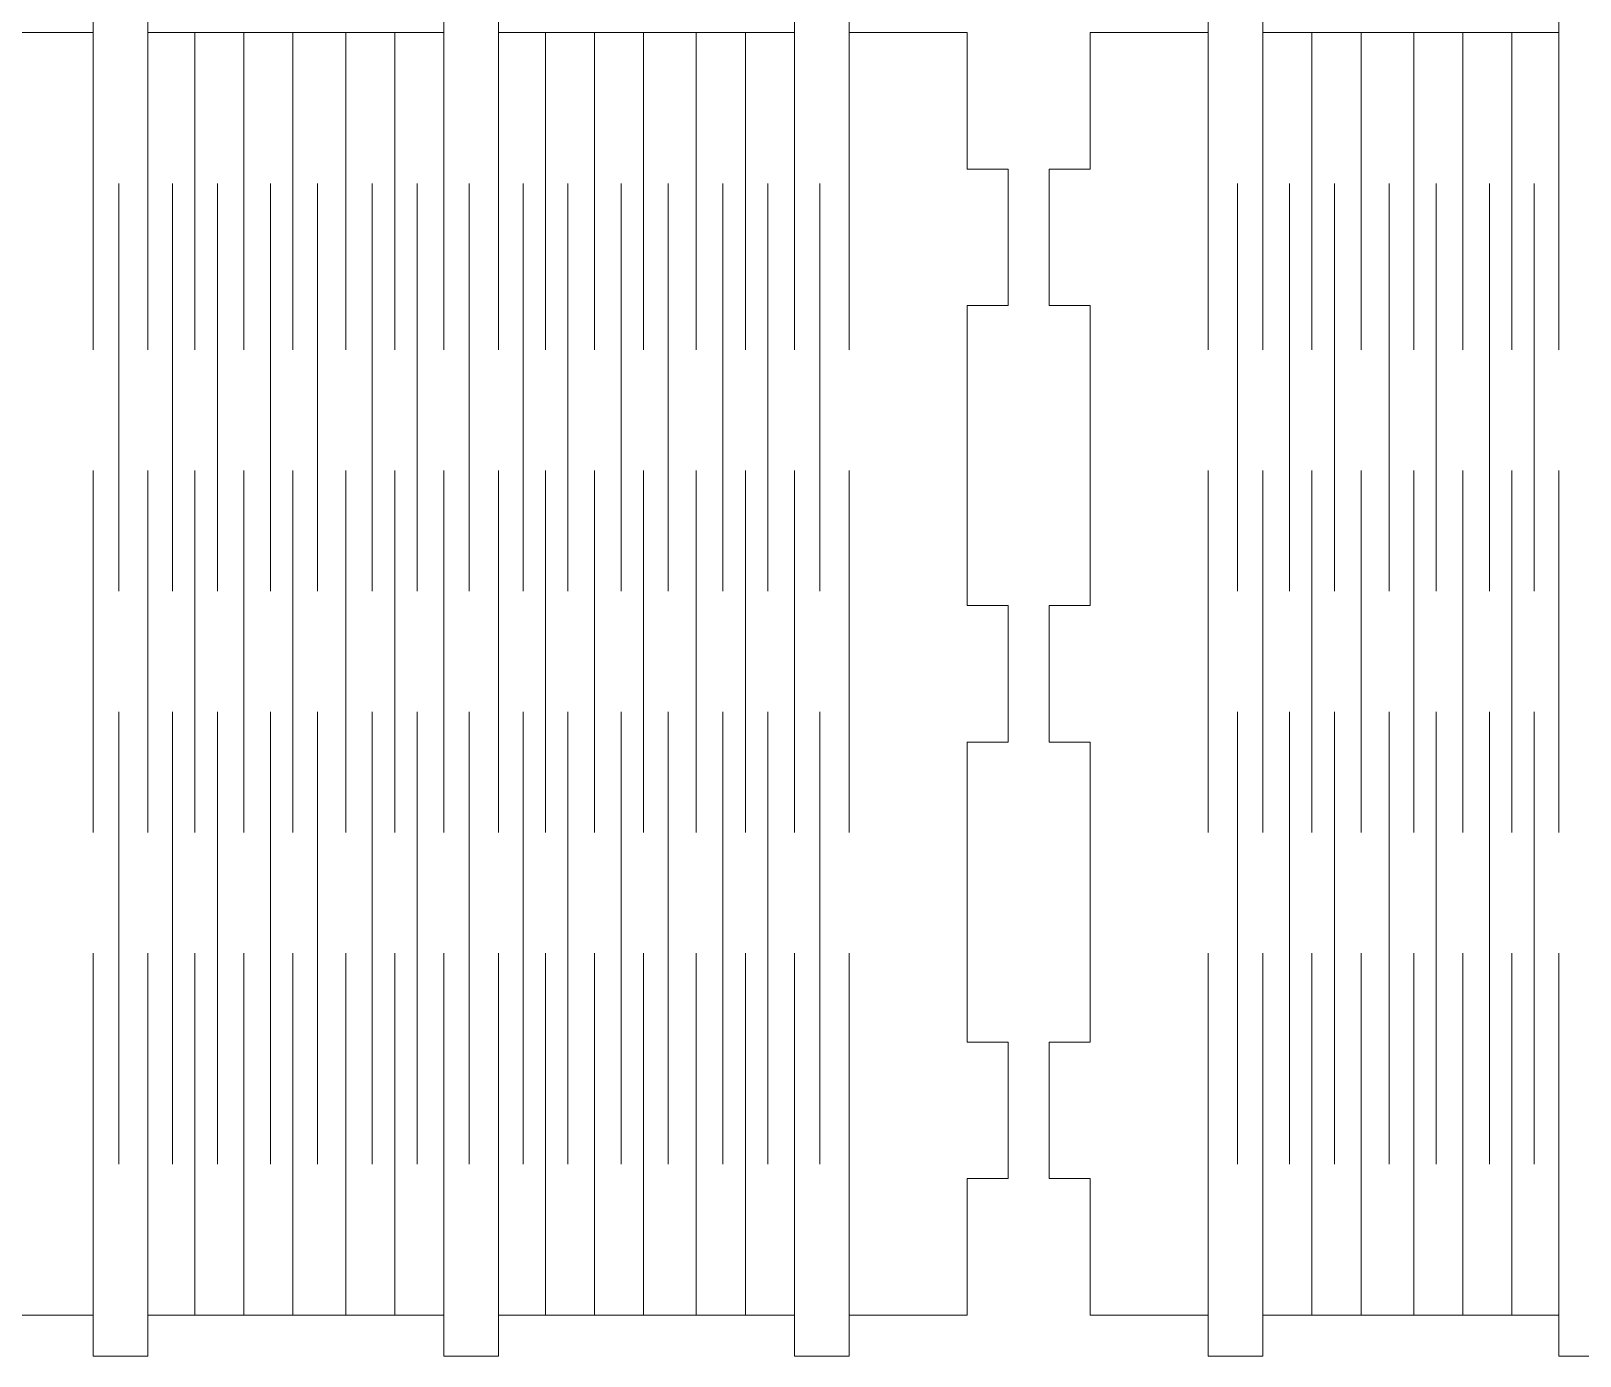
# Model space of a CAD drawing. Header units: millimetres. Extents: x -424 to 424, y -517 to 517.
# Drawn here: x -188.2 to -74.7, y 112.9 to 210 of the extents above; entities that cross this region are included whole.
import ezdxf

# ---------------------------------------------------------------- set-up
doc = ezdxf.new("R2010")
doc.units = ezdxf.units.MM
doc.header["$MEASUREMENT"] = 0
doc.layers.add('Camada 1', color=7, linetype='Continuous')

msp = doc.modelspace()

# ---------------------------------------------------------------- linework, layer by layer
at = {"layer": 'Camada 1', "color": 250, "lineweight": 20}
for points in [[(-119.602, 135.8901), (-119.602, 135.8901), (-119.602, 157.8901), (-119.602, 157.8901), (-119.602, 157.8901), (-119.602, 157.8901), (-116.602, 157.8901), (-116.602, 157.8901), (-116.602, 157.8901), (-116.602, 157.8901), (-116.602, 167.8901), (-116.602, 167.8901), (-116.602, 167.8901), (-116.602, 167.8901), (-119.602, 167.8901), (-119.602, 167.8901), (-119.602, 167.8901), (-119.602, 167.8901), (-119.602, 189.8901), (-119.602, 189.8901), (-119.602, 189.8901), (-119.602, 189.8901), (-116.602, 189.8901), (-116.602, 189.8901), (-116.602, 189.8901), (-116.602, 189.8901), (-116.602, 199.8901), (-116.602, 199.8901), (-116.602, 199.8901), (-116.602, 199.8901), (-119.602, 199.8901), (-119.602, 199.8901), (-119.602, 199.8901), (-119.602, 199.8901), (-119.602, 209.8901), (-119.602, 209.8901), (-119.602, 209.8901), (-119.602, 209.8901), (-128.2702, 209.8901), (-128.2702, 209.8901), (-128.2702, 209.8901), (-128.2702, 209.8901), (-128.2702, 212.8901), (-128.2702, 212.8901), (-128.2702, 212.8901), (-128.2702, 212.8901), (-132.276, 212.8901), (-132.276, 212.8901), (-132.276, 212.8901), (-132.276, 212.8901), (-132.276, 209.8901), (-132.276, 209.8901), (-132.276, 209.8901), (-132.276, 209.8901), (-153.9732, 209.8901), (-153.9732, 209.8901), (-153.9732, 209.8901), (-153.9732, 209.8901), (-153.9732, 212.8901), (-153.9732, 212.8901), (-153.9732, 212.8901), (-153.9732, 212.8901), (-157.9789, 212.8901), (-157.9789, 212.8901), (-157.9789, 212.8901), (-157.9789, 212.8901), (-157.9789, 209.8901), (-157.9789, 209.8901), (-157.9789, 209.8901), (-157.9789, 209.8901), (-179.6761, 209.8901), (-179.6761, 209.8901), (-179.6761, 209.8901), (-179.6761, 209.8901), (-179.6761, 212.8901), (-179.6761, 212.8901), (-179.6761, 212.8901), (-179.6761, 212.8901), (-183.6818, 212.8901), (-183.6818, 212.8901), (-183.6818, 212.8901), (-183.6818, 212.8901), (-183.6818, 209.8901), (-183.6818, 209.8901), (-183.6818, 209.8901), (-183.6818, 209.8901), (-193.6818, 209.8901), (-193.6818, 209.8901), (-193.6818, 209.8901), (-193.6818, 209.8901), (-193.6818, 212.8901), (-193.6818, 212.8901), (-193.6818, 212.8901), (-193.6818, 212.8901), (-208.6818, 212.8901), (-208.6818, 212.8901), (-208.6818, 212.8901), (-208.6818, 212.8901), (-208.6818, 209.8901), (-208.6818, 209.8901), (-208.6818, 209.8901), (-208.6818, 209.8901), (-262.0207, 209.8901), (-262.0207, 209.8901), (-262.0207, 209.8901), (-262.0207, 209.8901), (-262.0207, 212.8901), (-262.0207, 212.8901), (-262.0207, 212.8901), (-262.0207, 212.8901), (-277.0207, 212.8901), (-277.0207, 212.8901), (-277.0207, 212.8901), (-277.0207, 212.8901), (-277.0207, 209.8901), (-277.0207, 209.8901), (-277.0207, 209.8901), (-277.0207, 209.8901), (-330.3596, 209.8901), (-330.3596, 209.8901), (-330.3596, 209.8901), (-330.3596, 209.8901), (-330.3596, 212.8901), (-330.3596, 212.8901), (-330.3596, 212.8901), (-330.3596, 212.8901), (-345.3596, 212.8901), (-345.3596, 212.8901), (-345.3596, 212.8901), (-345.3596, 212.8901), (-345.3596, 209.8901), (-345.3596, 209.8901), (-345.3596, 209.8901), (-345.3596, 209.8901), (-398.6984, 209.8901), (-398.6984, 209.8901), (-398.6984, 209.8901), (-398.6984, 209.8901), (-398.6984, 212.8901), (-398.6984, 212.8901), (-398.6984, 212.8901), (-398.6984, 212.8901), (-413.6984, 212.8901), (-413.6984, 212.8901), (-413.6984, 212.8901), (-413.6984, 212.8901), (-413.6984, 209.8901), (-413.6984, 209.8901), (-413.6984, 209.8901), (-413.6984, 209.8901), (-423.6984, 209.8901), (-423.6984, 209.8901), (-423.6984, 209.8901), (-423.6984, 209.8901), (-423.6984, 115.8901), (-423.6984, 115.8901), (-423.6984, 115.8901), (-423.6984, 115.8901), (-413.6984, 115.8901), (-413.6984, 115.8901), (-413.6984, 115.8901), (-413.6984, 115.8901), (-413.6984, 112.8901), (-413.6984, 112.8901), (-413.6984, 112.8901), (-413.6984, 112.8901), (-398.6984, 112.8901), (-398.6984, 112.8901), (-398.6984, 112.8901), (-398.6984, 112.8901), (-398.6984, 115.8901), (-398.6984, 115.8901), (-398.6984, 115.8901), (-398.6984, 115.8901), (-345.3596, 115.8901), (-345.3596, 115.8901), (-345.3596, 115.8901), (-345.3596, 115.8901), (-345.3596, 112.8901), (-345.3596, 112.8901), (-345.3596, 112.8901), (-345.3596, 112.8901), (-330.3596, 112.8901), (-330.3596, 112.8901), (-330.3596, 112.8901), (-330.3596, 112.8901), (-330.3596, 115.8901), (-330.3596, 115.8901), (-330.3596, 115.8901), (-330.3596, 115.8901), (-277.0207, 115.8901), (-277.0207, 115.8901), (-277.0207, 115.8901), (-277.0207, 115.8901), (-277.0207, 112.8901), (-277.0207, 112.8901), (-277.0207, 112.8901), (-277.0207, 112.8901), (-262.0207, 112.8901), (-262.0207, 112.8901), (-262.0207, 112.8901), (-262.0207, 112.8901), (-262.0207, 115.8901), (-262.0207, 115.8901), (-262.0207, 115.8901), (-262.0207, 115.8901), (-208.6818, 115.8901), (-208.6818, 115.8901), (-208.6818, 115.8901), (-208.6818, 115.8901), (-208.6818, 112.8901), (-208.6818, 112.8901), (-208.6818, 112.8901), (-208.6818, 112.8901), (-193.6818, 112.8901), (-193.6818, 112.8901), (-193.6818, 112.8901), (-193.6818, 112.8901), (-193.6818, 115.8901), (-193.6818, 115.8901), (-193.6818, 115.8901), (-193.6818, 115.8901), (-183.6818, 115.8901), (-183.6818, 115.8901), (-183.6818, 115.8901), (-183.6818, 115.8901), (-183.6818, 112.8901), (-183.6818, 112.8901), (-183.6818, 112.8901), (-183.6818, 112.8901), (-179.6761, 112.8901), (-179.6761, 112.8901), (-179.6761, 112.8901), (-179.6761, 112.8901), (-179.6761, 115.8901), (-179.6761, 115.8901), (-179.6761, 115.8901), (-179.6761, 115.8901), (-157.9789, 115.8901), (-157.9789, 115.8901), (-157.9789, 115.8901), (-157.9789, 115.8901), (-157.9789, 112.8901), (-157.9789, 112.8901), (-157.9789, 112.8901), (-157.9789, 112.8901), (-153.9732, 112.8901), (-153.9732, 112.8901), (-153.9732, 112.8901), (-153.9732, 112.8901), (-153.9732, 115.8901), (-153.9732, 115.8901), (-153.9732, 115.8901), (-153.9732, 115.8901), (-132.276, 115.8901), (-132.276, 115.8901), (-132.276, 115.8901), (-132.276, 115.8901), (-132.276, 112.8901), (-132.276, 112.8901), (-132.276, 112.8901), (-132.276, 112.8901), (-128.2702, 112.8901), (-128.2702, 112.8901), (-128.2702, 112.8901), (-128.2702, 112.8901), (-128.2702, 115.8901), (-128.2702, 115.8901), (-128.2702, 115.8901), (-128.2702, 115.8901), (-119.602, 115.8901), (-119.602, 115.8901), (-119.602, 115.8901), (-119.602, 115.8901), (-119.602, 125.8901), (-119.602, 125.8901), (-119.602, 125.8901), (-119.602, 125.8901), (-116.602, 125.8901), (-116.602, 125.8901), (-116.602, 125.8901), (-116.602, 125.8901), (-116.602, 135.8901), (-116.602, 135.8901), (-116.602, 135.8901), (-116.602, 135.8901), (-119.602, 135.8901), (-119.602, 135.8901)], [(-110.602, 135.8901), (-110.602, 135.8901), (-110.602, 157.8901), (-110.602, 157.8901), (-110.602, 157.8901), (-110.602, 157.8901), (-113.602, 157.8901), (-113.602, 157.8901), (-113.602, 157.8901), (-113.602, 157.8901), (-113.602, 167.8901), (-113.602, 167.8901), (-113.602, 167.8901), (-113.602, 167.8901), (-110.602, 167.8901), (-110.602, 167.8901), (-110.602, 167.8901), (-110.602, 167.8901), (-110.602, 189.8901), (-110.602, 189.8901), (-110.602, 189.8901), (-110.602, 189.8901), (-113.602, 189.8901), (-113.602, 189.8901), (-113.602, 189.8901), (-113.602, 189.8901), (-113.602, 199.8901), (-113.602, 199.8901), (-113.602, 199.8901), (-113.602, 199.8901), (-110.602, 199.8901), (-110.602, 199.8901), (-110.602, 199.8901), (-110.602, 199.8901), (-110.602, 209.8901), (-110.602, 209.8901), (-110.602, 209.8901), (-110.602, 209.8901), (-101.9338, 209.8901), (-101.9338, 209.8901), (-101.9338, 209.8901), (-101.9338, 209.8901), (-101.9338, 212.8901), (-101.9338, 212.8901), (-101.9338, 212.8901), (-101.9338, 212.8901), (-97.928, 212.8901), (-97.928, 212.8901), (-97.928, 212.8901), (-97.928, 212.8901), (-97.928, 209.8901), (-97.928, 209.8901), (-97.928, 209.8901), (-97.928, 209.8901), (-76.2308, 209.8901), (-76.2308, 209.8901), (-76.2308, 209.8901), (-76.2308, 209.8901), (-76.2308, 212.8901), (-76.2308, 212.8901), (-76.2308, 212.8901), (-76.2308, 212.8901), (-72.2251, 212.8901), (-72.2251, 212.8901), (-72.2251, 212.8901), (-72.2251, 212.8901), (-72.2251, 209.8901), (-72.2251, 209.8901), (-72.2251, 209.8901), (-72.2251, 209.8901), (-50.5279, 209.8901), (-50.5279, 209.8901), (-50.5279, 209.8901), (-50.5279, 209.8901), (-50.5279, 212.8901), (-50.5279, 212.8901), (-50.5279, 212.8901), (-50.5279, 212.8901), (-46.5222, 212.8901), (-46.5222, 212.8901), (-46.5222, 212.8901), (-46.5222, 212.8901), (-46.5222, 209.8901), (-46.5222, 209.8901), (-46.5222, 209.8901), (-46.5222, 209.8901), (-36.5222, 209.8901), (-36.5222, 209.8901), (-36.5222, 209.8901), (-36.5222, 209.8901), (-36.5222, 212.8901), (-36.5222, 212.8901), (-36.5222, 212.8901), (-36.5222, 212.8901), (-21.5222, 212.8901), (-21.5222, 212.8901), (-21.5222, 212.8901), (-21.5222, 212.8901), (-21.5222, 209.8901), (-21.5222, 209.8901), (-21.5222, 209.8901), (-21.5222, 209.8901), (31.8167, 209.8901), (31.8167, 209.8901), (31.8167, 209.8901), (31.8167, 209.8901), (31.8167, 212.8901), (31.8167, 212.8901), (31.8167, 212.8901), (31.8167, 212.8901), (46.8167, 212.8901), (46.8167, 212.8901), (46.8167, 212.8901), (46.8167, 212.8901), (46.8167, 209.8901), (46.8167, 209.8901), (46.8167, 209.8901), (46.8167, 209.8901), (100.1556, 209.8901), (100.1556, 209.8901), (100.1556, 209.8901), (100.1556, 209.8901), (100.1556, 212.8901), (100.1556, 212.8901), (100.1556, 212.8901), (100.1556, 212.8901), (115.1556, 212.8901), (115.1556, 212.8901), (115.1556, 212.8901), (115.1556, 212.8901), (115.1556, 209.8901), (115.1556, 209.8901), (115.1556, 209.8901), (115.1556, 209.8901), (168.4944, 209.8901), (168.4944, 209.8901), (168.4944, 209.8901), (168.4944, 209.8901), (168.4944, 212.8901), (168.4944, 212.8901), (168.4944, 212.8901), (168.4944, 212.8901), (183.4944, 212.8901), (183.4944, 212.8901), (183.4944, 212.8901), (183.4944, 212.8901), (183.4944, 209.8901), (183.4944, 209.8901), (183.4944, 209.8901), (183.4944, 209.8901), (193.4944, 209.8901), (193.4944, 209.8901), (193.4944, 209.8901), (193.4944, 209.8901), (193.4944, 115.8901), (193.4944, 115.8901), (193.4944, 115.8901), (193.4944, 115.8901), (183.4944, 115.8901), (183.4944, 115.8901), (183.4944, 115.8901), (183.4944, 115.8901), (183.4944, 112.8901), (183.4944, 112.8901), (183.4944, 112.8901), (183.4944, 112.8901), (168.4944, 112.8901), (168.4944, 112.8901), (168.4944, 112.8901), (168.4944, 112.8901), (168.4944, 115.8901), (168.4944, 115.8901), (168.4944, 115.8901), (168.4944, 115.8901), (115.1556, 115.8901), (115.1556, 115.8901), (115.1556, 115.8901), (115.1556, 115.8901), (115.1556, 112.8901), (115.1556, 112.8901), (115.1556, 112.8901), (115.1556, 112.8901), (100.1556, 112.8901), (100.1556, 112.8901), (100.1556, 112.8901), (100.1556, 112.8901), (100.1556, 115.8901), (100.1556, 115.8901), (100.1556, 115.8901), (100.1556, 115.8901), (46.8167, 115.8901), (46.8167, 115.8901), (46.8167, 115.8901), (46.8167, 115.8901), (46.8167, 112.8901), (46.8167, 112.8901), (46.8167, 112.8901), (46.8167, 112.8901), (31.8167, 112.8901), (31.8167, 112.8901), (31.8167, 112.8901), (31.8167, 112.8901), (31.8167, 115.8901), (31.8167, 115.8901), (31.8167, 115.8901), (31.8167, 115.8901), (-21.5222, 115.8901), (-21.5222, 115.8901), (-21.5222, 115.8901), (-21.5222, 115.8901), (-21.5222, 112.8901), (-21.5222, 112.8901), (-21.5222, 112.8901), (-21.5222, 112.8901), (-36.5222, 112.8901), (-36.5222, 112.8901), (-36.5222, 112.8901), (-36.5222, 112.8901), (-36.5222, 115.8901), (-36.5222, 115.8901), (-36.5222, 115.8901), (-36.5222, 115.8901), (-46.5222, 115.8901), (-46.5222, 115.8901), (-46.5222, 115.8901), (-46.5222, 115.8901), (-46.5222, 112.8901), (-46.5222, 112.8901), (-46.5222, 112.8901), (-46.5222, 112.8901), (-50.5279, 112.8901), (-50.5279, 112.8901), (-50.5279, 112.8901), (-50.5279, 112.8901), (-50.5279, 115.8901), (-50.5279, 115.8901), (-50.5279, 115.8901), (-50.5279, 115.8901), (-72.2251, 115.8901), (-72.2251, 115.8901), (-72.2251, 115.8901), (-72.2251, 115.8901), (-72.2251, 112.8901), (-72.2251, 112.8901), (-72.2251, 112.8901), (-72.2251, 112.8901), (-76.2308, 112.8901), (-76.2308, 112.8901), (-76.2308, 112.8901), (-76.2308, 112.8901), (-76.2308, 115.8901), (-76.2308, 115.8901), (-76.2308, 115.8901), (-76.2308, 115.8901), (-97.928, 115.8901), (-97.928, 115.8901), (-97.928, 115.8901), (-97.928, 115.8901), (-97.928, 112.8901), (-97.928, 112.8901), (-97.928, 112.8901), (-97.928, 112.8901), (-101.9338, 112.8901), (-101.9338, 112.8901), (-101.9338, 112.8901), (-101.9338, 112.8901), (-101.9338, 115.8901), (-101.9338, 115.8901), (-101.9338, 115.8901), (-101.9338, 115.8901), (-110.602, 115.8901), (-110.602, 115.8901), (-110.602, 115.8901), (-110.602, 115.8901), (-110.602, 125.8901), (-110.602, 125.8901), (-110.602, 125.8901), (-110.602, 125.8901), (-113.602, 125.8901), (-113.602, 125.8901), (-113.602, 125.8901), (-113.602, 125.8901), (-113.602, 135.8901), (-113.602, 135.8901), (-113.602, 135.8901), (-113.602, 135.8901), (-110.602, 135.8901), (-110.602, 135.8901)]]:
    msp.add_open_spline(points, degree=3, knots=[0, 0, 0, 0, 0.01369863, 0.01369863, 0.01369863, 0.01369863, 0.02739726, 0.02739726, 0.02739726, 0.02739726, 0.04109589, 0.04109589, 0.04109589, 0.04109589, 0.05479452, 0.05479452, 0.05479452, 0.05479452, 0.06849315, 0.06849315, 0.06849315, 0.06849315, 0.08219178, 0.08219178, 0.08219178, 0.08219178, 0.09589041, 0.09589041, 0.09589041, 0.09589041, 0.10958904, 0.10958904, 0.10958904, 0.10958904, 0.12328767, 0.12328767, 0.12328767, 0.12328767, 0.1369863, 0.1369863, 0.1369863, 0.1369863, 0.15068493, 0.15068493, 0.15068493, 0.15068493, 0.16438356, 0.16438356, 0.16438356, 0.16438356, 0.17808219, 0.17808219, 0.17808219, 0.17808219, 0.19178082, 0.19178082, 0.19178082, 0.19178082, 0.20547945, 0.20547945, 0.20547945, 0.20547945, 0.21917808, 0.21917808, 0.21917808, 0.21917808, 0.23287671, 0.23287671, 0.23287671, 0.23287671, 0.24657534, 0.24657534, 0.24657534, 0.24657534, 0.26027397, 0.26027397, 0.26027397, 0.26027397, 0.2739726, 0.2739726, 0.2739726, 0.2739726, 0.28767123, 0.28767123, 0.28767123, 0.28767123, 0.30136986, 0.30136986, 0.30136986, 0.30136986, 0.31506849, 0.31506849, 0.31506849, 0.31506849, 0.32876712, 0.32876712, 0.32876712, 0.32876712, 0.34246575, 0.34246575, 0.34246575, 0.34246575, 0.35616438, 0.35616438, 0.35616438, 0.35616438, 0.36986301, 0.36986301, 0.36986301, 0.36986301, 0.38356164, 0.38356164, 0.38356164, 0.38356164, 0.39726027, 0.39726027, 0.39726027, 0.39726027, 0.4109589, 0.4109589, 0.4109589, 0.4109589, 0.42465753, 0.42465753, 0.42465753, 0.42465753, 0.43835616, 0.43835616, 0.43835616, 0.43835616, 0.45205479, 0.45205479, 0.45205479, 0.45205479, 0.46575342, 0.46575342, 0.46575342, 0.46575342, 0.47945205, 0.47945205, 0.47945205, 0.47945205, 0.49315068, 0.49315068, 0.49315068, 0.49315068, 0.50684932, 0.50684932, 0.50684932, 0.50684932, 0.52054795, 0.52054795, 0.52054795, 0.52054795, 0.53424658, 0.53424658, 0.53424658, 0.53424658, 0.54794521, 0.54794521, 0.54794521, 0.54794521, 0.56164384, 0.56164384, 0.56164384, 0.56164384, 0.57534247, 0.57534247, 0.57534247, 0.57534247, 0.5890411, 0.5890411, 0.5890411, 0.5890411, 0.60273973, 0.60273973, 0.60273973, 0.60273973, 0.61643836, 0.61643836, 0.61643836, 0.61643836, 0.63013699, 0.63013699, 0.63013699, 0.63013699, 0.64383562, 0.64383562, 0.64383562, 0.64383562, 0.65753425, 0.65753425, 0.65753425, 0.65753425, 0.67123288, 0.67123288, 0.67123288, 0.67123288, 0.68493151, 0.68493151, 0.68493151, 0.68493151, 0.69863014, 0.69863014, 0.69863014, 0.69863014, 0.71232877, 0.71232877, 0.71232877, 0.71232877, 0.7260274, 0.7260274, 0.7260274, 0.7260274, 0.73972603, 0.73972603, 0.73972603, 0.73972603, 0.75342466, 0.75342466, 0.75342466, 0.75342466, 0.76712329, 0.76712329, 0.76712329, 0.76712329, 0.78082192, 0.78082192, 0.78082192, 0.78082192, 0.79452055, 0.79452055, 0.79452055, 0.79452055, 0.80821918, 0.80821918, 0.80821918, 0.80821918, 0.82191781, 0.82191781, 0.82191781, 0.82191781, 0.83561644, 0.83561644, 0.83561644, 0.83561644, 0.84931507, 0.84931507, 0.84931507, 0.84931507, 0.8630137, 0.8630137, 0.8630137, 0.8630137, 0.87671233, 0.87671233, 0.87671233, 0.87671233, 0.89041096, 0.89041096, 0.89041096, 0.89041096, 0.90410959, 0.90410959, 0.90410959, 0.90410959, 0.91780822, 0.91780822, 0.91780822, 0.91780822, 0.93150685, 0.93150685, 0.93150685, 0.93150685, 0.94520548, 0.94520548, 0.94520548, 0.94520548, 0.95890411, 0.95890411, 0.95890411, 0.95890411, 0.97260274, 0.97260274, 0.97260274, 0.97260274, 1, 1, 1, 1], dxfattribs=at)
for points in [[(-183.6818, 186.6386), (-183.6818, 186.6386), (-183.6818, 209.8901), (-183.6818, 209.8901)], [(-179.6763, 186.6386), (-179.6763, 186.6386), (-179.6763, 209.8901), (-179.6763, 209.8901)], [(-176.2237, 186.6386), (-176.2237, 186.6386), (-176.2237, 209.8901), (-176.2237, 209.8901)], [(-172.6282, 186.6386), (-172.6282, 186.6386), (-172.6282, 209.8901), (-172.6282, 209.8901)], [(-169.0331, 186.6386), (-169.0331, 186.6386), (-169.0331, 209.8901), (-169.0331, 209.8901)], [(-165.1697, 186.6386), (-165.1697, 186.6386), (-165.1697, 209.8901), (-165.1697, 209.8901)], [(-161.5746, 186.6386), (-161.5746, 186.6386), (-161.5746, 209.8901), (-161.5746, 209.8901)], [(-157.9791, 186.6386), (-157.9791, 186.6386), (-157.9791, 209.8901), (-157.9791, 209.8901)], [(-153.9732, 186.6386), (-153.9732, 186.6386), (-153.9732, 209.8901), (-153.9732, 209.8901)], [(-150.5206, 186.6386), (-150.5206, 186.6386), (-150.5206, 209.8901), (-150.5206, 209.8901)], [(-146.9251, 186.6386), (-146.9251, 186.6386), (-146.9251, 209.8901), (-146.9251, 209.8901)], [(-143.33, 186.6386), (-143.33, 186.6386), (-143.33, 209.8901), (-143.33, 209.8901)], [(-139.4666, 186.6386), (-139.4666, 186.6386), (-139.4666, 209.8901), (-139.4666, 209.8901)], [(-135.8715, 186.6386), (-135.8715, 186.6386), (-135.8715, 209.8901), (-135.8715, 209.8901)], [(-132.276, 186.6386), (-132.276, 186.6386), (-132.276, 209.8901), (-132.276, 209.8901)], [(-128.2702, 186.6386), (-128.2702, 186.6386), (-128.2702, 209.8901), (-128.2702, 209.8901)], [(-101.9338, 186.6386), (-101.9338, 186.6386), (-101.9338, 209.8901), (-101.9338, 209.8901)], [(-97.928, 186.6386), (-97.928, 186.6386), (-97.928, 209.8901), (-97.928, 209.8901)], [(-94.3325, 186.6386), (-94.3325, 186.6386), (-94.3325, 209.8901), (-94.3325, 209.8901)], [(-90.7374, 186.6386), (-90.7374, 186.6386), (-90.7374, 209.8901), (-90.7374, 209.8901)], [(-86.874, 186.6386), (-86.874, 186.6386), (-86.874, 209.8901), (-86.874, 209.8901)], [(-83.2789, 186.6386), (-83.2789, 186.6386), (-83.2789, 209.8901), (-83.2789, 209.8901)], [(-79.6834, 186.6386), (-79.6834, 186.6386), (-79.6834, 209.8901), (-79.6834, 209.8901)], [(-76.2308, 186.6386), (-76.2308, 186.6386), (-76.2308, 209.8901), (-76.2308, 209.8901)], [(-181.8121, 168.9514), (-181.8121, 168.9514), (-181.8121, 198.8356), (-181.8121, 198.8356)], [(-177.868, 168.9514), (-177.868, 168.9514), (-177.868, 198.8356), (-177.868, 198.8356)], [(-174.5793, 168.9514), (-174.5793, 168.9514), (-174.5793, 198.8356), (-174.5793, 198.8356)], [(-170.6775, 168.9514), (-170.6775, 168.9514), (-170.6775, 198.8356), (-170.6775, 198.8356)], [(-167.2295, 168.9514), (-167.2295, 168.9514), (-167.2295, 198.8356), (-167.2295, 198.8356)], [(-163.2189, 168.9514), (-163.2189, 168.9514), (-163.2189, 198.8356), (-163.2189, 198.8356)], [(-159.9302, 168.9514), (-159.9302, 168.9514), (-159.9302, 198.8356), (-159.9302, 198.8356)], [(-156.109, 168.9514), (-156.109, 168.9514), (-156.109, 198.8356), (-156.109, 198.8356)], [(-152.1649, 168.9514), (-152.1649, 168.9514), (-152.1649, 198.8356), (-152.1649, 198.8356)], [(-148.8762, 168.9514), (-148.8762, 168.9514), (-148.8762, 198.8356), (-148.8762, 198.8356)], [(-144.9744, 168.9514), (-144.9744, 168.9514), (-144.9744, 198.8356), (-144.9744, 198.8356)], [(-141.5264, 168.9514), (-141.5264, 168.9514), (-141.5264, 198.8356), (-141.5264, 198.8356)], [(-137.5158, 168.9514), (-137.5158, 168.9514), (-137.5158, 198.8356), (-137.5158, 198.8356)], [(-134.2271, 168.9514), (-134.2271, 168.9514), (-134.2271, 198.8356), (-134.2271, 198.8356)], [(-130.406, 168.9514), (-130.406, 168.9514), (-130.406, 198.8356), (-130.406, 198.8356)], [(-99.798, 168.9514), (-99.798, 168.9514), (-99.798, 198.8356), (-99.798, 198.8356)], [(-95.9769, 168.9514), (-95.9769, 168.9514), (-95.9769, 198.8356), (-95.9769, 198.8356)], [(-92.6882, 168.9514), (-92.6882, 168.9514), (-92.6882, 198.8356), (-92.6882, 198.8356)], [(-88.6776, 168.9514), (-88.6776, 168.9514), (-88.6776, 198.8356), (-88.6776, 198.8356)], [(-85.2296, 168.9514), (-85.2296, 168.9514), (-85.2296, 198.8356), (-85.2296, 198.8356)], [(-81.3278, 168.9514), (-81.3278, 168.9514), (-81.3278, 198.8356), (-81.3278, 198.8356)], [(-78.0391, 168.9514), (-78.0391, 168.9514), (-78.0391, 198.8356), (-78.0391, 198.8356)], [(-183.6818, 151.2643), (-183.6818, 151.2643), (-183.6818, 177.7949), (-183.6818, 177.7949)], [(-179.6763, 151.2643), (-179.6763, 151.2643), (-179.6763, 177.7949), (-179.6763, 177.7949)], [(-176.2237, 151.2643), (-176.2237, 151.2643), (-176.2237, 177.7949), (-176.2237, 177.7949)], [(-172.6282, 151.2643), (-172.6282, 151.2643), (-172.6282, 177.7949), (-172.6282, 177.7949)], [(-169.0331, 151.2643), (-169.0331, 151.2643), (-169.0331, 177.7949), (-169.0331, 177.7949)], [(-165.1697, 151.2643), (-165.1697, 151.2643), (-165.1697, 177.7949), (-165.1697, 177.7949)], [(-161.5746, 151.2643), (-161.5746, 151.2643), (-161.5746, 177.7949), (-161.5746, 177.7949)], [(-157.9791, 151.2643), (-157.9791, 151.2643), (-157.9791, 177.7949), (-157.9791, 177.7949)], [(-153.9732, 151.2643), (-153.9732, 151.2643), (-153.9732, 177.7949), (-153.9732, 177.7949)], [(-150.5206, 151.2643), (-150.5206, 151.2643), (-150.5206, 177.7949), (-150.5206, 177.7949)], [(-146.9251, 151.2643), (-146.9251, 151.2643), (-146.9251, 177.7949), (-146.9251, 177.7949)], [(-143.33, 151.2643), (-143.33, 151.2643), (-143.33, 177.7949), (-143.33, 177.7949)], [(-139.4666, 151.2643), (-139.4666, 151.2643), (-139.4666, 177.7949), (-139.4666, 177.7949)], [(-135.8715, 151.2643), (-135.8715, 151.2643), (-135.8715, 177.7949), (-135.8715, 177.7949)], [(-132.276, 151.2643), (-132.276, 151.2643), (-132.276, 177.7949), (-132.276, 177.7949)], [(-128.2702, 151.2643), (-128.2702, 151.2643), (-128.2702, 177.7949), (-128.2702, 177.7949)], [(-101.9338, 151.2643), (-101.9338, 151.2643), (-101.9338, 177.7949), (-101.9338, 177.7949)], [(-97.928, 151.2643), (-97.928, 151.2643), (-97.928, 177.7949), (-97.928, 177.7949)], [(-94.3325, 151.2643), (-94.3325, 151.2643), (-94.3325, 177.7949), (-94.3325, 177.7949)], [(-90.7374, 151.2643), (-90.7374, 151.2643), (-90.7374, 177.7949), (-90.7374, 177.7949)], [(-86.874, 151.2643), (-86.874, 151.2643), (-86.874, 177.7949), (-86.874, 177.7949)], [(-83.2789, 151.2643), (-83.2789, 151.2643), (-83.2789, 177.7949), (-83.2789, 177.7949)], [(-79.6834, 151.2643), (-79.6834, 151.2643), (-79.6834, 177.7949), (-79.6834, 177.7949)], [(-76.2308, 151.2643), (-76.2308, 151.2643), (-76.2308, 177.7949), (-76.2308, 177.7949)], [(-181.8121, 126.9446), (-181.8121, 126.9446), (-181.8121, 160.108), (-181.8121, 160.108)], [(-177.868, 126.9446), (-177.868, 126.9446), (-177.868, 160.108), (-177.868, 160.108)], [(-174.5793, 126.9446), (-174.5793, 126.9446), (-174.5793, 160.108), (-174.5793, 160.108)], [(-170.6775, 126.9446), (-170.6775, 126.9446), (-170.6775, 160.108), (-170.6775, 160.108)], [(-167.2295, 126.9446), (-167.2295, 126.9446), (-167.2295, 160.108), (-167.2295, 160.108)], [(-163.2189, 126.9446), (-163.2189, 126.9446), (-163.2189, 160.108), (-163.2189, 160.108)], [(-159.9302, 126.9446), (-159.9302, 126.9446), (-159.9302, 160.108), (-159.9302, 160.108)], [(-156.109, 126.9446), (-156.109, 126.9446), (-156.109, 160.108), (-156.109, 160.108)], [(-152.1649, 126.9446), (-152.1649, 126.9446), (-152.1649, 160.108), (-152.1649, 160.108)], [(-148.8762, 126.9446), (-148.8762, 126.9446), (-148.8762, 160.108), (-148.8762, 160.108)], [(-144.9744, 126.9446), (-144.9744, 126.9446), (-144.9744, 160.108), (-144.9744, 160.108)], [(-141.5264, 126.9446), (-141.5264, 126.9446), (-141.5264, 160.108), (-141.5264, 160.108)], [(-137.5158, 126.9446), (-137.5158, 126.9446), (-137.5158, 160.108), (-137.5158, 160.108)], [(-134.2271, 126.9446), (-134.2271, 126.9446), (-134.2271, 160.108), (-134.2271, 160.108)], [(-130.406, 126.9446), (-130.406, 126.9446), (-130.406, 160.108), (-130.406, 160.108)], [(-99.798, 126.9446), (-99.798, 126.9446), (-99.798, 160.108), (-99.798, 160.108)], [(-95.9769, 126.9446), (-95.9769, 126.9446), (-95.9769, 160.108), (-95.9769, 160.108)], [(-92.6882, 126.9446), (-92.6882, 126.9446), (-92.6882, 160.108), (-92.6882, 160.108)], [(-88.6776, 126.9446), (-88.6776, 126.9446), (-88.6776, 160.108), (-88.6776, 160.108)], [(-85.2296, 126.9446), (-85.2296, 126.9446), (-85.2296, 160.108), (-85.2296, 160.108)], [(-81.3278, 126.9446), (-81.3278, 126.9446), (-81.3278, 160.108), (-81.3278, 160.108)], [(-78.0391, 126.9446), (-78.0391, 126.9446), (-78.0391, 160.108), (-78.0391, 160.108)], [(-183.6818, 115.8901), (-183.6818, 115.8901), (-183.6818, 142.4208), (-183.6818, 142.4208)], [(-179.6763, 115.8901), (-179.6763, 115.8901), (-179.6763, 142.4208), (-179.6763, 142.4208)], [(-176.2237, 115.8901), (-176.2237, 115.8901), (-176.2237, 142.4208), (-176.2237, 142.4208)], [(-172.6282, 115.8901), (-172.6282, 115.8901), (-172.6282, 142.4208), (-172.6282, 142.4208)], [(-169.0331, 115.8901), (-169.0331, 115.8901), (-169.0331, 142.4208), (-169.0331, 142.4208)], [(-165.1697, 115.8901), (-165.1697, 115.8901), (-165.1697, 142.4208), (-165.1697, 142.4208)], [(-161.5746, 115.8901), (-161.5746, 115.8901), (-161.5746, 142.4208), (-161.5746, 142.4208)], [(-157.9791, 115.8901), (-157.9791, 115.8901), (-157.9791, 142.4208), (-157.9791, 142.4208)], [(-153.9732, 115.8901), (-153.9732, 115.8901), (-153.9732, 142.4208), (-153.9732, 142.4208)], [(-150.5206, 115.8901), (-150.5206, 115.8901), (-150.5206, 142.4208), (-150.5206, 142.4208)], [(-146.9251, 115.8901), (-146.9251, 115.8901), (-146.9251, 142.4208), (-146.9251, 142.4208)], [(-143.33, 115.8901), (-143.33, 115.8901), (-143.33, 142.4208), (-143.33, 142.4208)], [(-139.4666, 115.8901), (-139.4666, 115.8901), (-139.4666, 142.4208), (-139.4666, 142.4208)], [(-135.8715, 115.8901), (-135.8715, 115.8901), (-135.8715, 142.4208), (-135.8715, 142.4208)], [(-132.276, 115.8901), (-132.276, 115.8901), (-132.276, 142.4208), (-132.276, 142.4208)], [(-128.2702, 115.8901), (-128.2702, 115.8901), (-128.2702, 142.4208), (-128.2702, 142.4208)], [(-101.9338, 115.8901), (-101.9338, 115.8901), (-101.9338, 142.4208), (-101.9338, 142.4208)], [(-97.928, 115.8901), (-97.928, 115.8901), (-97.928, 142.4208), (-97.928, 142.4208)], [(-94.3325, 115.8901), (-94.3325, 115.8901), (-94.3325, 142.4208), (-94.3325, 142.4208)], [(-90.7374, 115.8901), (-90.7374, 115.8901), (-90.7374, 142.4208), (-90.7374, 142.4208)], [(-86.874, 115.8901), (-86.874, 115.8901), (-86.874, 142.4208), (-86.874, 142.4208)], [(-83.2789, 115.8901), (-83.2789, 115.8901), (-83.2789, 142.4208), (-83.2789, 142.4208)], [(-79.6834, 115.8901), (-79.6834, 115.8901), (-79.6834, 142.4208), (-79.6834, 142.4208)], [(-76.2308, 115.8901), (-76.2308, 115.8901), (-76.2308, 142.4208), (-76.2308, 142.4208)]]:
    msp.add_open_spline(points, degree=3, dxfattribs=at)

doc.saveas('drawing.dxf')
